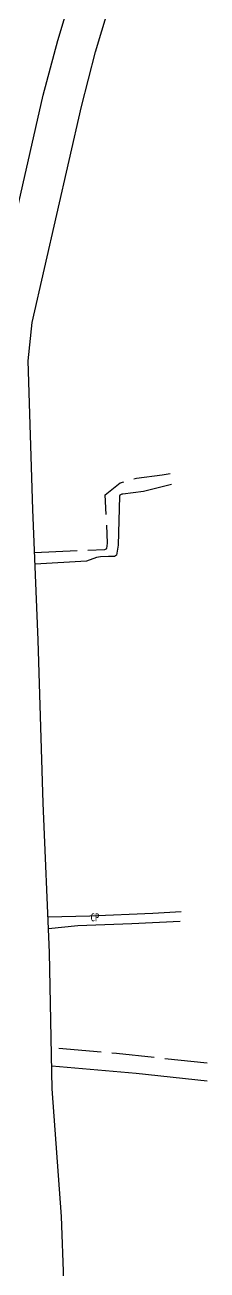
# Model space of a CAD drawing. Header units: metres. Extents: x 375792 to 378704, y 2469502 to 2471712.
# Drawn here: x 377700 to 377734.3, y 2469835.6 to 2470068.9 of the extents above; entities that cross this region are included whole.
import ezdxf
from ezdxf.enums import TextEntityAlignment as Align

# ---------------------------------------------------------------- set-up
doc = ezdxf.new("R2010")
doc.units = ezdxf.units.M
doc.header["$MEASUREMENT"] = 0
doc.linetypes.add('X2', pattern=[10, 8, -2])
doc.layers.add('DLSS', color=1, linetype='Continuous')
doc.layers.add('DLSS Existing Road Line', color=1, linetype='Continuous')
doc.styles.add('正等线体', font='')
doc.styles.get('正等线体').set_extended_font_data('SimHei')

msp = doc.modelspace()

# ---------------------------------------------------------------- linework, layer by layer
at = {"layer": 'DLSS', "linetype": 'Continuous', "elevation": 5.01, "flags": 128}
msp.add_lwpolyline([(377697.09, 2469845.05), (377693.46, 2469900.53), (377692.98, 2469957.97), (377693.31, 2470011.38), (377703.45, 2470055.72), (377706.23, 2470065.99), (377717.97, 2470105.01), (377723.64, 2470134.96), (377722.84, 2470148.68), (377719.61, 2470246.26), (377716.25, 2470318.44), (377710.18, 2470457.58)], dxfattribs=at)
at = {"layer": 'DLSS', "linetype": 'Continuous', "elevation": 39.88, "flags": 128}
msp.add_lwpolyline([(377707.37, 2469833.61, 0.1, 0.1, 0), (377706.89, 2469845.62, 0.1, 0.1, 0), (377705.17, 2469869.51, 0.1, 0.1, 0), (377704.63, 2469895.07, 0.1, 0.1, 0), (377703.45, 2469923.05, 0.1, 0.1, 0), (377702.53, 2469953.61, 0.1, 0.1, 0), (377701.51, 2469978.1, 0.1, 0.1, 0), (377700.63, 2470005.94, 0.1, 0.1, 0), (377701.39, 2470013.12, 0.1, 0.1, 0), (377710.65, 2470053.59, 0.1, 0.1, 0), (377713.32, 2470063.86, 0.1, 0.1, 0), (377725.17, 2470103.25, 0.1, 0.1, 0)], format="xyseb", dxfattribs=at)
msp.add_lwpolyline([(377707.37, 2469833.61, 0.1, 0.1, 0), (377706.89, 2469845.62, 0.1, 0.1, 0), (377705.17, 2469869.51, 0.1, 0.1, 0), (377704.63, 2469895.07, 0.1, 0.1, 0), (377703.45, 2469923.05, 0.1, 0.1, 0), (377702.53, 2469953.61, 0.1, 0.1, 0), (377701.51, 2469978.1, 0.1, 0.1, 0), (377700.63, 2470005.94, 0.1, 0.1, 0), (377701.39, 2470013.12, 0.1, 0.1, 0), (377710.65, 2470053.59, 0.1, 0.1, 0), (377713.32, 2470063.86, 0.1, 0.1, 0), (377725.17, 2470103.25, 0.1, 0.1, 0)], format="xyseb", dxfattribs=at)
at = {"layer": 'DLSS Existing Road Line', "linetype": 'Continuous', "flags": 128}
for points, elevation in [([(377697.09, 2469845.05), (377693.46, 2469900.53), (377692.98, 2469957.97), (377693.31, 2470011.38), (377703.45, 2470055.72), (377706.23, 2470065.99), (377717.97, 2470105.01), (377723.64, 2470134.96), (377722.84, 2470148.68), (377719.61, 2470246.26), (377716.25, 2470318.44), (377710.18, 2470457.58), (377710.39, 2470519.54), (377712.2, 2470557.58), (377720.01, 2470640.33), (377724.65, 2470658.84), (377732.9, 2470681.49), (377734.28, 2470683.57)], 5.01), ([(377700.66, 2469623.52), (377701.56, 2469666.66), (377704.24, 2469712.06), (377705.14, 2469745.54), (377706.86, 2469775.58), (377706.73, 2469813.4), (377707.37, 2469833.61), (377706.89, 2469845.62), (377705.17, 2469869.51), (377704.63, 2469895.07), (377703.45, 2469923.05), (377702.53, 2469953.61), (377701.51, 2469978.1), (377700.63, 2470005.94), (377701.39, 2470013.12), (377710.65, 2470053.59), (377713.32, 2470063.86), (377725.17, 2470103.25), (377729.73, 2470127.32), (377734.28, 2470126.52)], 39.88)]:
    msp.add_lwpolyline(points, dxfattribs=dict(at, elevation=elevation))
at = {"layer": 'DLSS Existing Road Line', "linetype": 'X2', "flags": 128}
for points in [[(377701.85, 2469970.05), (377715.07, 2469970.62), (377715.43, 2469970.79), (377715.58, 2469971.77), (377715.13, 2469980.86), (377717.94, 2469983.1), (377721.01, 2469983.99), (377725.83, 2469984.61), (377727.32, 2469984.83)], [(377734.28, 2469874.33), (377717.24, 2469876.14), (377705.01, 2469877.19)]]:
    msp.add_lwpolyline(points, dxfattribs=at)
at = {"layer": 'DLSS Existing Road Line', "linetype": 'Continuous', "flags": 128}
for points in [[(377727.57, 2469982.75), (377722.3, 2469981.46), (377718.46, 2469980.96), (377718.22, 2469980.94), (377717.88, 2469980.79), (377717.81, 2469980.56), (377717.53, 2469971.43), (377717.23, 2469969.55), (377716.86, 2469969.31), (377715.74, 2469969.27), (377714.22, 2469969.19), (377713.46, 2469969.12), (377711.62, 2469968.39), (377701.94, 2469967.84)], [(377729.42, 2469902.73), (377724.08, 2469902.37), (377712.22, 2469901.92), (377704.35, 2469901.73)], [(377704.44, 2469899.6), (377709.95, 2469900.14), (377720.13, 2469900.54), (377729.19, 2469900.94)], [(377705.08, 2469873.87), (377720.94, 2469872.49), (377734.28, 2469871.04)]]:
    msp.add_lwpolyline(points, dxfattribs=at)

# ---------------------------------------------------------------- texts
at = {"layer": 'DLSS Existing Road Line', "linetype": 'Continuous', "style": '正等线体', "width": 0.8}
msp.add_text('CP', height=1.5, dxfattribs=at).set_placement((377713.19, 2469901.68), align=Align.MIDDLE)

doc.saveas('drawing.dxf')
